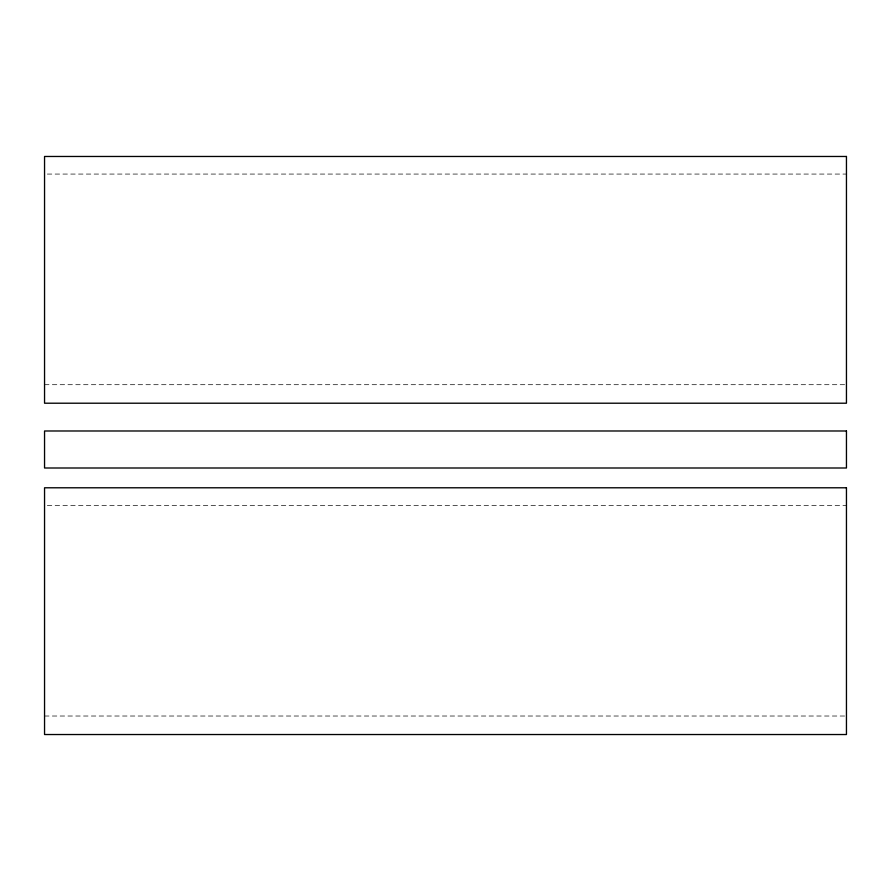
<?xml version="1.0" encoding="UTF-8"?>
<svg xmlns="http://www.w3.org/2000/svg" width="891" height="891" viewBox="0 0 891 891"><rect width="100%" height="100%" fill="white"/><g stroke="black" fill="none" stroke-linecap="round" stroke-linejoin="round"><path stroke-width="0.67" stroke-dasharray="4.46 3.34" d="M47.334 174.068L846.45 174.068M44.55 384.7L845.058 384.7M47.334 505.386L846.45 505.386M44.55 716.019L845.058 716.019"/><path stroke-width="1.34" d="M846.45 156.471L44.55 156.471L44.55 403.211L846.45 403.211L846.45 156.471M846.45 430.988L44.55 430.988L44.55 467.998L846.45 467.998L846.45 430.988M846.45 487.789L44.55 487.789L44.55 734.529L846.45 734.529L846.45 487.789"/></g></svg>
